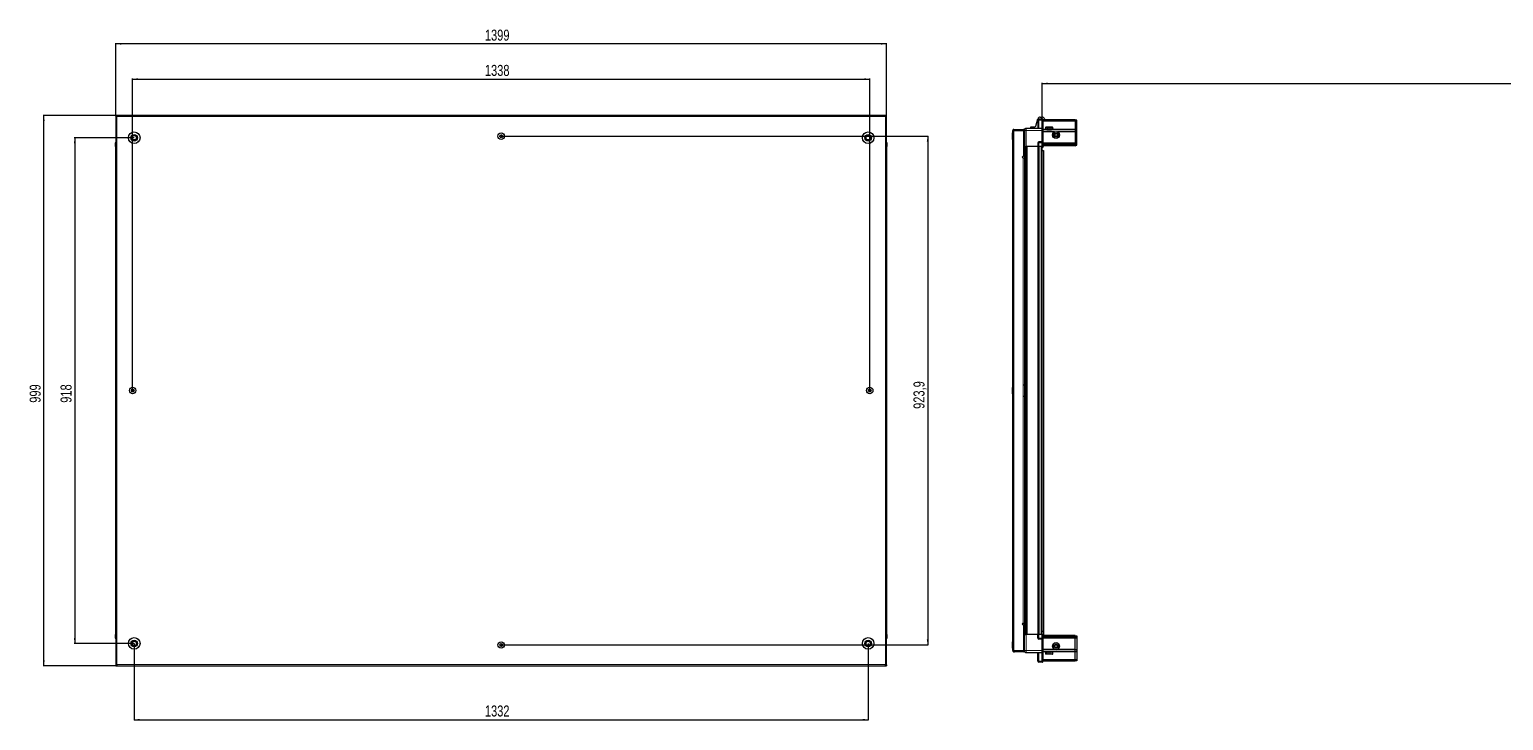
# Model space of a CAD drawing. Header units: millimetres. Extents: x 1219 to 6844, y -1844 to 1862.
# Drawn here: x 1219 to 3894, y 577 to 1832 of the extents above; entities that cross this region are included whole.
import ezdxf

# ---------------------------------------------------------------- set-up
doc = ezdxf.new("R2010")
doc.units = ezdxf.units.MM
doc.layers.add('FORMAT', color=7, linetype='Continuous')
doc.styles.add('SLDTEXTSTYLE0', font='TXT', dxfattribs={"width": 0.75})
doc.dimstyles.new('SLDDIMSTYLE0', dxfattribs={"dimtxt": 20, "dimasz": 10, "dimexe": 0, "dimexo": 0.0625, "dimgap": 5, "dimtad": 2, "dimdec": 1, "dimrnd": 1e-09, "dimzin": 12, "dimdsep": 46, "dimtxsty": 'SLDTEXTSTYLE0', "dimsah": 1, "dimcen": 0.09, "dimadec": 0, "dimazin": 3, "dimtfac": 1, "dimtofl": 0, "dimtmove": 0, "dimatfit": 3, "dimfxl": 0, "dimfrac": 2, "dimtolj": 1, "dimtzin": 12, "dimarcsym": 0})

# ---------------------------------------------------------------- blocks, each defined once
blk = doc.blocks.new('_D')
at = {"layer": 'FORMAT'}
for p, q in [((1375.1, 1675.8), (1243.7, 1675.8)), ((1244.7, 676.8), (1244.7, 1675.8)), ((1375.1, 676.8), (1243.7, 676.8))]:
    blk.add_line(p, q, dxfattribs=at)
for points in [[(1244.7, 1675.8), (1243.1, 1665.8), (1246.2, 1665.8)], [(1244.7, 676.8), (1246.2, 686.8), (1243.1, 686.8)]]:
    blk.add_solid(points, dxfattribs=at)
at = {"layer": 'FORMAT', "insert": (1218.9, 1154.2), "char_height": 20, "attachment_point": 1, "rotation": 90, "style": 'SLDTEXTSTYLE0'}
blk.add_mtext('999', dxfattribs=at)
blk = doc.blocks.new('_D_1')
at = {"layer": 'FORMAT'}
for p, q in [((1375.2, 1675.8), (1375.2, 1806.8)), ((2774.2, 1805.8), (1375.2, 1805.8)), ((2774.2, 1675.8), (2774.2, 1806.8))]:
    blk.add_line(p, q, dxfattribs=at)
for points in [[(1375.2, 1805.8), (1385.2, 1804.3), (1385.2, 1807.4)], [(2774.2, 1805.8), (2764.2, 1807.4), (2764.2, 1804.3)]]:
    blk.add_solid(points, dxfattribs=at)
at = {"layer": 'FORMAT', "insert": (2045.1, 1831.6), "char_height": 20, "attachment_point": 1, "style": 'SLDTEXTSTYLE0'}
blk.add_mtext('1399', dxfattribs=at)
blk = doc.blocks.new('_D_2')
at = {"layer": 'FORMAT'}
for p, q in [((1408.7, 717.3), (1408.7, 577.8)), ((2740.7, 717.3), (2740.7, 577.8)), ((1408.7, 578.8), (2740.7, 578.8))]:
    blk.add_line(p, q, dxfattribs=at)
for points in [[(1408.7, 578.8), (1418.7, 577.3), (1418.7, 580.4)], [(2740.7, 578.8), (2730.7, 580.4), (2730.7, 577.3)]]:
    blk.add_solid(points, dxfattribs=at)
at = {"layer": 'FORMAT', "insert": (2045.1, 604.6), "char_height": 20, "attachment_point": 1, "style": 'SLDTEXTSTYLE0'}
blk.add_mtext('1332', dxfattribs=at)
blk = doc.blocks.new('_D_3')
at = {"layer": 'FORMAT'}
for p, q in [((1405.7, 1176.3), (1405.7, 1742.8)), ((1405.7, 1741.8), (2743.7, 1741.8)), ((2743.7, 1176.3), (2743.7, 1742.8))]:
    blk.add_line(p, q, dxfattribs=at)
for points in [[(1405.7, 1741.8), (1415.7, 1740.3), (1415.7, 1743.4)], [(2743.7, 1741.8), (2733.7, 1743.4), (2733.7, 1740.3)]]:
    blk.add_solid(points, dxfattribs=at)
at = {"layer": 'FORMAT', "insert": (2045.1, 1767.6), "char_height": 20, "attachment_point": 1, "style": 'SLDTEXTSTYLE0'}
blk.add_mtext('1338', dxfattribs=at)
blk = doc.blocks.new('_D_4')
at = {"layer": 'FORMAT'}
for p, q in [((2074.7, 1638.3), (2849.7, 1638.3)), ((2848.7, 1638.3), (2848.7, 714.5)), ((2074.7, 714.5), (2849.7, 714.5))]:
    blk.add_line(p, q, dxfattribs=at)
for points in [[(2848.7, 1638.3), (2847.1, 1628.3), (2850.2, 1628.3)], [(2848.7, 714.5), (2850.2, 724.5), (2847.1, 724.5)]]:
    blk.add_solid(points, dxfattribs=at)
at = {"layer": 'FORMAT', "insert": (2822.9, 1143.1), "char_height": 20, "attachment_point": 1, "rotation": 90, "style": 'SLDTEXTSTYLE0'}
blk.add_mtext('923,9', dxfattribs=at)
blk = doc.blocks.new('_D_5')
at = {"layer": 'FORMAT'}
for p, q in [((1408.6, 1635.3), (1299.7, 1635.3)), ((1300.7, 1635.3), (1300.7, 717.3)), ((1408.6, 717.3), (1299.7, 717.3))]:
    blk.add_line(p, q, dxfattribs=at)
for points in [[(1300.7, 1635.3), (1299.1, 1625.3), (1302.2, 1625.3)], [(1300.7, 717.3), (1302.2, 727.3), (1299.1, 727.3)]]:
    blk.add_solid(points, dxfattribs=at)
at = {"layer": 'FORMAT', "insert": (1274.9, 1154.2), "char_height": 20, "attachment_point": 1, "rotation": 90, "style": 'SLDTEXTSTYLE0'}
blk.add_mtext('918', dxfattribs=at)
blk = doc.blocks.new('_D_6')
at = {"layer": 'FORMAT'}
for p, q in [((3056.5, 1619.3), (3056.5, 1734.8)), ((3056.5, 1733.8), (5156.5, 1733.8)), ((5156.5, 1619.3), (5156.5, 1734.8))]:
    blk.add_line(p, q, dxfattribs=at)
for points in [[(3056.5, 1733.8), (3066.5, 1732.3), (3066.5, 1735.4)], [(5156.5, 1733.8), (5146.5, 1735.4), (5146.5, 1732.3)]]:
    blk.add_solid(points, dxfattribs=at)
at = {"layer": 'FORMAT', "insert": (4076.9, 1759.6), "char_height": 20, "attachment_point": 1, "style": 'SLDTEXTSTYLE0'}
blk.add_mtext('2100', dxfattribs=at)

msp = doc.modelspace()

# ---------------------------------------------------------------- linework, layer by layer
at = {"color": 7, "linetype": 'Continuous', "lineweight": 25}
for p, q in [((1375.16, 1674.32), (1375.16, 1675.82)), ((1377.26, 1675.82), (1375.16, 1675.82)), ((1375.16, 1674.32), (1377.26, 1674.32)), ((1375.16, 1674.32), (1375.16, 1673.72)), ((1375.16, 1673.72), (1375.16, 678.92)), ((1375.16, 1673.72), (1377.26, 1673.72)), ((1377.26, 1675.82), (1377.26, 1673.72)), ((2772.06, 1675.82), (1377.26, 1675.82)), ((2772.06, 1673.72), (2772.06, 1675.82)), ((2774.16, 1675.82), (2772.06, 1675.82)), ((2772.06, 1674.32), (2774.16, 1674.32)), ((2772.06, 1673.72), (2774.16, 1673.72)), ((2774.16, 1674.32), (2774.16, 1675.82)), ((2774.16, 1673.72), (2774.16, 1674.32)), ((2774.16, 678.92), (2774.16, 1673.72)), ((3044.83, 1656.41), (3048.6, 1669.56)), ((3048.61, 1667.32), (3048.61, 1652.32)), ((3056.61, 1669.32), (3050.61, 1669.32)), ((3052.93, 1672.82), (3056.15, 1672.82)), ((3056.61, 1669.32), (3056.95, 1669.32)), ((3056.61, 1669.32), (3056.61, 1667.32)), ((3056.61, 1652.52), (3056.61, 1667.32)), ((3056.61, 1652.52), (3056.61, 1667.32)), ((3057.81, 1668.82), (3056.95, 1669.32)), ((3057.81, 1667.32), (3057.81, 1668.82)), ((3116.11, 1667.82), (3057.81, 1667.82)), ((3057.81, 1667.32), (3057.81, 1652.52)), ((3116.11, 1665.32), (3057.81, 1665.32)), ((3060.48, 1669.56), (3060.98, 1667.82)), ((3116.11, 1667.82), (3116.11, 1665.32)), ((3119.11, 1667.02), (3116.11, 1667.82)), ((3116.11, 1665.32), (3116.11, 1650.82)), ((3119.11, 1665.17), (3116.11, 1665.32)), ((3119.11, 1665.17), (3119.11, 1667.02)), ((3119.11, 1650.82), (3119.11, 1665.17)), ((3003.11, 1643.96), (3002.81, 1643.96)), ((3002.81, 1632.39), (3002.81, 1643.96)), ((3002.81, 1632.39), (3003.11, 1632.39)), ((3004.61, 1648.47), (3003.11, 1648.47)), ((3003.11, 1647.97), (3003.11, 1648.47)), ((3003.11, 704.67), (3003.11, 1647.97)), ((3005.21, 1649.07), (3005.21, 1650.57)), ((3005.21, 1650.57), (3006.11, 1650.57)), ((3005.21, 1649.07), (3006.11, 1649.07)), ((3005.21, 1648.57), (3022.61, 1648.57)), ((3006.11, 1649.07), (3006.11, 1650.57)), ((3006.11, 1650.57), (3022.61, 1650.57)), ((3006.11, 1649.07), (3022.61, 1649.07)), ((3022.61, 1649.07), (3022.61, 1650.57)), ((3024.11, 1648.57), (3022.61, 1648.57)), ((3022.61, 1648.57), (3022.61, 1601.07)), ((3024.11, 1648.32), (3024.11, 1619.32)), ((3056.61, 1652.32), (3027.61, 1652.32)), ((3035.66, 1652.32), (3035.66, 1655.32)), ((3035.66, 1655.32), (3043.39, 1655.32)), ((3056.61, 1652.32), (3056.61, 1652.52)), ((3056.61, 1652.32), (3057.81, 1652.32)), ((3056.61, 1648.32), (3056.61, 1652.32)), ((3056.61, 1628.02), (3056.61, 1648.32)), ((3057.81, 1652.52), (3057.81, 1652.32)), ((3057.81, 1652.32), (3057.81, 1648.32)), ((3116.11, 1649.82), (3057.81, 1649.82)), ((3057.81, 1648.32), (3057.81, 1628.02)), ((3079.11, 1646.32), (3057.81, 1646.32)), ((3062.61, 1654.22), (3062.61, 1651.82)), ((3062.61, 1651.82), (3062.61, 1651.32)), ((3062.61, 1651.32), (3062.75, 1651.32)), ((3062.94, 1651.82), (3062.75, 1651.82)), ((3062.75, 1651.82), (3062.75, 1651.32)), ((3062.75, 1651.32), (3062.94, 1651.32)), ((3062.94, 1651.82), (3062.94, 1651.32)), ((3062.94, 1651.32), (3063.46, 1651.32)), ((3063.41, 1655.02), (3070.58, 1655.02)), ((3063.86, 1651.82), (3063.46, 1651.82)), ((3063.46, 1651.82), (3063.46, 1651.32)), ((3063.46, 1651.32), (3063.86, 1651.32)), ((3063.86, 1651.82), (3063.86, 1651.32)), ((3063.86, 1651.32), (3064.73, 1651.32)), ((3064.71, 1651.32), (3064.71, 1651.22)), ((3064.71, 1651.22), (3073.51, 1651.22)), ((3065.31, 1651.82), (3064.73, 1651.82)), ((3064.73, 1651.82), (3064.73, 1651.32)), ((3064.73, 1651.32), (3065.31, 1651.32)), ((3065.11, 1650.82), (3065.8, 1650.34)), ((3065.11, 1650.82), (3070.14, 1650.82)), ((3065.8, 1650.34), (3065.11, 1649.86)), ((3065.11, 1649.86), (3065.11, 1649.82)), ((3065.11, 1649.86), (3070.14, 1649.86)), ((3065.31, 1651.82), (3065.31, 1651.32)), ((3065.31, 1651.32), (3066.43, 1651.32)), ((3065.8, 1650.34), (3069.96, 1650.34)), ((3067.12, 1651.82), (3066.43, 1651.82)), ((3066.43, 1651.82), (3066.43, 1651.32)), ((3066.43, 1651.32), (3067.12, 1651.32)), ((3067.12, 1651.82), (3067.12, 1651.32)), ((3067.12, 1651.32), (3068.39, 1651.32)), ((3069.13, 1651.82), (3068.39, 1651.82)), ((3068.39, 1651.82), (3068.39, 1651.32)), ((3068.39, 1651.32), (3068.63, 1651.32)), ((3068.63, 1651.82), (3068.63, 1651.32)), ((3069.12, 1651.82), (3069.12, 1651.32)), ((3069.12, 1651.32), (3069.13, 1651.32)), ((3069.13, 1651.82), (3069.13, 1651.32)), ((3069.13, 1651.32), (3070.43, 1651.32)), ((3069.96, 1650.34), (3072.42, 1650.34)), ((3070.14, 1650.82), (3073.11, 1650.82)), ((3070.14, 1649.86), (3073.11, 1649.86)), ((3071.14, 1651.82), (3070.43, 1651.82)), ((3070.43, 1651.82), (3070.43, 1651.32)), ((3070.48, 1651.82), (3070.48, 1651.32)), ((3070.48, 1651.32), (3071.14, 1651.32)), ((3070.58, 1655.02), (3074.81, 1655.02)), ((3071.14, 1651.82), (3071.14, 1651.32)), ((3071.14, 1651.32), (3072.33, 1651.32)), ((3072.95, 1651.82), (3072.33, 1651.82)), ((3072.33, 1651.82), (3072.33, 1651.32)), ((3072.33, 1651.32), (3072.95, 1651.32)), ((3072.42, 1650.34), (3073.11, 1650.82)), ((3073.11, 1649.86), (3072.42, 1650.34)), ((3072.95, 1651.82), (3072.95, 1651.32)), ((3072.95, 1651.32), (3073.92, 1651.32)), ((3073.11, 1649.82), (3073.11, 1649.86)), ((3073.51, 1651.22), (3073.51, 1651.32)), ((3074.38, 1651.82), (3073.92, 1651.82)), ((3073.92, 1651.82), (3073.92, 1651.32)), ((3073.92, 1651.32), (3074.38, 1651.32)), ((3074.38, 1651.82), (3074.38, 1651.32)), ((3074.38, 1651.32), (3075.03, 1651.32)), ((3075.3, 1651.82), (3075.03, 1651.82)), ((3075.03, 1651.82), (3075.03, 1651.32)), ((3075.03, 1651.32), (3075.3, 1651.32)), ((3075.3, 1651.82), (3075.3, 1651.32)), ((3075.3, 1651.32), (3075.57, 1651.32)), ((3075.61, 1651.82), (3075.57, 1651.82)), ((3075.57, 1651.82), (3075.57, 1651.32)), ((3075.57, 1651.32), (3075.61, 1651.32)), ((3075.61, 1651.82), (3075.61, 1654.22)), ((3075.61, 1651.82), (3075.61, 1651.32)), ((3116.11, 1646.32), (3084.11, 1646.32)), ((3116.11, 1650.82), (3116.11, 1649.82)), ((3116.11, 1649.82), (3116.11, 1646.32)), ((3119.11, 1649.02), (3116.11, 1649.82)), ((3116.11, 1646.32), (3116.11, 1625.82)), ((3116.11, 1646.32), (3119.11, 1645.99)), ((3119.11, 1649.02), (3119.11, 1650.82)), ((3119.11, 1645.99), (3119.11, 1649.02)), ((3119.11, 1625.82), (3119.11, 1645.99)), ((1374.66, 1625.82), (1374.66, 1619.32)), ((1374.66, 1619.32), (1374.66, 1625.82)), ((1374.66, 1619.32), (1374.66, 1619.32)), ((1375.16, 1619.32), (1374.66, 1619.32)), ((1374.81, 1619.32), (1374.81, 733.32)), ((2774.16, 1627.15), (2774.16, 1627.15)), ((2774.16, 1619.32), (2774.66, 1619.32)), ((2774.51, 733.32), (2774.51, 1619.32)), ((2774.66, 1625.82), (2774.66, 1619.32)), ((2774.66, 1619.32), (2774.66, 1625.82)), ((2774.66, 1619.32), (2774.66, 1619.32)), ((2774.66, 1619.32), (2774.66, 1619.32)), ((3022.61, 1622.07), (3024.11, 1622.07)), ((3024.11, 1619.32), (3022.61, 1619.32)), ((3024.76, 733.32), (3024.76, 1619.32)), ((3026.55, 1619.32), (3026.55, 733.32)), ((3026.59, 1619.32), (3026.59, 733.32)), ((3048.61, 1619.32), (3027.61, 1619.32)), ((3048.61, 1625.82), (3048.61, 1619.32)), ((3048.61, 1619.32), (3050.61, 1619.32)), ((3049.26, 733.32), (3049.26, 1619.32)), ((3056.61, 1627.82), (3050.61, 1627.82)), ((3056.61, 1619.32), (3050.61, 1619.32)), ((3056.46, 733.32), (3056.46, 1619.32)), ((3056.46, 1612.32), (3058.96, 1612.32)), ((3056.61, 1627.82), (3056.61, 1628.02)), ((3056.61, 1627.82), (3056.61, 1625.82)), ((3056.61, 1627.82), (3057.81, 1627.82)), ((3056.61, 1619.32), (3056.61, 1625.82)), ((3056.61, 1619.32), (3056.61, 1625.82)), ((3056.61, 1619.32), (3056.95, 1619.32)), ((3056.61, 1619.32), (3056.61, 1619.32)), ((3056.95, 1619.32), (3056.95, 1625.82)), ((3057.81, 1619.32), (3056.95, 1619.32)), ((3056.95, 1619.32), (3056.95, 1619.32)), ((3057.81, 1628.02), (3057.81, 1627.82)), ((3057.81, 1627.15), (3057.81, 1627.82)), ((3057.81, 1627.15), (3057.81, 1619.32)), ((3116.11, 1624.82), (3057.81, 1624.82)), ((3116.11, 1623.82), (3057.81, 1623.82)), ((3116.11, 1622.32), (3057.81, 1622.32)), ((3116.11, 1620.82), (3057.81, 1620.82)), ((3058.96, 1612.32), (3058.96, 738.82)), ((3116.11, 1625.82), (3116.11, 1624.82)), ((3116.11, 1624.82), (3116.11, 1623.82)), ((3116.11, 1624.82), (3119.11, 1624.02)), ((3116.11, 1623.82), (3116.11, 1622.32)), ((3116.11, 1623.82), (3119.11, 1623.28)), ((3116.11, 1622.32), (3119.11, 1622.78)), ((3116.11, 1622.32), (3116.11, 1620.82)), ((3116.11, 1620.82), (3119.11, 1621.63)), ((3119.11, 1624.02), (3119.11, 1625.82)), ((3119.11, 1623.28), (3119.11, 1624.02)), ((3119.11, 1622.78), (3119.11, 1623.28)), ((3119.11, 1621.63), (3119.11, 1622.78)), ((3022.61, 1601.07), (3021.26, 1601.07)), ((3021.26, 1599.07), (3022.01, 1599.07)), ((3022.01, 1599.07), (3024.11, 1599.07)), ((3024.11, 1599.07), (3024.11, 753.57)), ((3003.11, 1182.11), (3002.81, 1182.11)), ((3002.81, 1170.54), (3002.81, 1182.11)), ((3024.61, 1185.82), (3024.61, 1166.82)), ((3002.81, 1170.54), (3003.11, 1170.54)), ((3022.01, 753.57), (3021.26, 753.57)), ((3021.26, 751.57), (3022.61, 751.57)), ((3024.11, 753.57), (3022.01, 753.57)), ((3022.61, 751.57), (3022.61, 704.07)), ((1374.66, 733.32), (1374.66, 733.32)), ((1374.66, 726.82), (1374.66, 733.32)), ((1374.66, 733.32), (1374.66, 733.32)), ((1374.66, 733.32), (1374.66, 726.82)), ((1375.16, 733.32), (1374.66, 733.32)), ((1375.16, 725.5), (1375.16, 725.5)), ((2774.16, 733.32), (2774.66, 733.32)), ((2774.66, 733.32), (2774.66, 733.32)), ((2774.66, 726.82), (2774.66, 733.32)), ((2774.66, 733.32), (2774.66, 726.82)), ((3024.11, 733.32), (3022.61, 733.32)), ((3024.11, 730.57), (3022.61, 730.57)), ((3024.11, 704.32), (3024.11, 733.32)), ((3048.61, 733.32), (3027.61, 733.32)), ((3048.61, 726.82), (3048.61, 733.32)), ((3048.61, 733.32), (3050.61, 733.32)), ((3056.61, 733.32), (3050.61, 733.32)), ((3056.61, 724.82), (3050.61, 724.82)), ((3058.96, 738.82), (3056.46, 738.82)), ((3056.61, 726.82), (3056.61, 733.32)), ((3056.61, 733.32), (3056.95, 733.32)), ((3056.61, 726.82), (3056.61, 724.82)), ((3056.61, 726.82), (3056.61, 724.82)), ((3056.61, 724.82), (3057.81, 724.82)), ((3056.61, 724.62), (3056.61, 724.82)), ((3056.61, 704.32), (3056.61, 724.62)), ((3056.95, 726.82), (3056.95, 733.32)), ((3056.95, 733.32), (3057.81, 733.32)), ((3057.81, 733.32), (3057.81, 725.5)), ((3116.11, 731.82), (3057.81, 731.82)), ((3116.11, 730.32), (3057.81, 730.32)), ((3116.11, 728.82), (3057.81, 728.82)), ((3116.11, 727.82), (3057.81, 727.82)), ((3057.81, 724.82), (3057.81, 725.5)), ((3057.81, 724.82), (3057.81, 724.62)), ((3057.81, 724.62), (3057.81, 704.32)), ((3058.96, 738.82), (3058.96, 731.82)), ((3116.11, 730.32), (3116.11, 731.82)), ((3116.11, 731.82), (3119.11, 731.02)), ((3116.11, 728.82), (3116.11, 730.32)), ((3116.11, 730.32), (3119.11, 729.87)), ((3116.11, 728.82), (3119.11, 729.37)), ((3116.11, 727.82), (3116.11, 728.82)), ((3116.11, 727.82), (3119.11, 728.63)), ((3116.11, 726.82), (3116.11, 727.82)), ((3116.11, 706.32), (3116.11, 726.82)), ((3119.11, 731.02), (3119.11, 729.87)), ((3119.11, 729.87), (3119.11, 729.37)), ((3119.11, 729.37), (3119.11, 728.63)), ((3119.11, 728.63), (3119.11, 726.82)), ((3119.11, 726.82), (3119.11, 706.66)), ((3003.11, 720.26), (3002.81, 720.26)), ((3002.81, 710.58), (3002.81, 720.26)), ((3002.81, 708.69), (3002.81, 710.58)), ((3002.81, 708.69), (3003.11, 708.69)), ((3003.11, 704.17), (3003.11, 704.67)), ((3004.61, 704.17), (3003.11, 704.17)), ((3022.61, 704.07), (3005.21, 704.07)), ((3005.21, 703.57), (3005.21, 702.07)), ((3005.21, 703.57), (3006.11, 703.57)), ((3005.21, 702.07), (3006.11, 702.07)), ((3006.11, 703.57), (3006.11, 702.07)), ((3022.61, 703.57), (3006.11, 703.57)), ((3022.61, 702.07), (3006.11, 702.07)), ((3022.61, 704.07), (3024.11, 704.07)), ((3022.61, 703.57), (3022.61, 702.07)), ((3056.61, 700.32), (3027.61, 700.32)), ((3048.61, 685.32), (3048.61, 700.32)), ((3056.61, 700.32), (3056.61, 704.32)), ((3056.61, 700.32), (3057.81, 700.32)), ((3056.61, 700.12), (3056.61, 700.32)), ((3056.61, 685.32), (3056.61, 700.12)), ((3079.11, 706.32), (3057.81, 706.32)), ((3057.81, 704.32), (3057.81, 700.32)), ((3116.11, 702.82), (3057.81, 702.82)), ((3057.81, 700.32), (3057.81, 700.12)), ((3057.81, 700.12), (3057.81, 685.32)), ((3062.61, 701.32), (3062.61, 698.42)), ((3062.71, 701.32), (3062.61, 701.32)), ((3062.71, 700.82), (3062.71, 701.32)), ((3062.87, 701.32), (3062.71, 701.32)), ((3062.71, 700.82), (3062.87, 700.82)), ((3062.87, 700.82), (3062.87, 701.32)), ((3063.36, 701.32), (3062.87, 701.32)), ((3063.36, 700.82), (3063.36, 701.32)), ((3063.75, 701.32), (3063.36, 701.32)), ((3063.36, 700.82), (3063.75, 700.82)), ((3063.56, 697.62), (3063.41, 697.62)), ((3074.81, 697.62), (3063.56, 697.62)), ((3063.75, 700.82), (3063.75, 701.32)), ((3064.58, 701.32), (3063.75, 701.32)), ((3064.58, 700.82), (3064.58, 701.32)), ((3065.14, 701.32), (3064.58, 701.32)), ((3064.58, 700.82), (3065.14, 700.82)), ((3064.71, 701.42), (3064.71, 701.32)), ((3070.11, 701.42), (3064.71, 701.42)), ((3065.11, 702.82), (3065.11, 702.79)), ((3065.11, 702.79), (3065.8, 702.31)), ((3065.22, 702.79), (3065.11, 702.79)), ((3065.8, 702.31), (3065.11, 701.82)), ((3065.22, 701.82), (3065.11, 701.82)), ((3065.14, 700.82), (3065.14, 701.32)), ((3066.25, 701.32), (3065.14, 701.32)), ((3073.11, 702.79), (3065.22, 702.79)), ((3073.11, 701.82), (3065.22, 701.82)), ((3065.89, 702.31), (3065.8, 702.31)), ((3072.42, 702.31), (3065.89, 702.31)), ((3066.25, 700.82), (3066.25, 701.32)), ((3066.93, 701.32), (3066.25, 701.32)), ((3066.25, 700.82), (3066.93, 700.82)), ((3066.93, 700.82), (3066.93, 701.32)), ((3068.19, 701.32), (3066.93, 701.32)), ((3068.19, 700.82), (3068.19, 701.32)), ((3068.49, 701.32), (3068.19, 701.32)), ((3068.19, 700.82), (3068.93, 700.82)), ((3068.49, 700.82), (3068.49, 701.32)), ((3068.93, 700.82), (3068.93, 701.32)), ((3070.22, 701.32), (3068.93, 701.32)), ((3073.51, 701.42), (3070.11, 701.42)), ((3070.22, 700.82), (3070.22, 701.32)), ((3070.22, 700.82), (3070.94, 700.82)), ((3070.35, 700.82), (3070.35, 701.32)), ((3070.94, 701.32), (3070.35, 701.32)), ((3070.94, 700.82), (3070.94, 701.32)), ((3072.15, 701.32), (3070.94, 701.32)), ((3072.15, 700.82), (3072.15, 701.32)), ((3072.78, 701.32), (3072.15, 701.32)), ((3072.15, 700.82), (3072.78, 700.82)), ((3072.42, 702.31), (3073.11, 702.79)), ((3073.11, 701.82), (3072.42, 702.31)), ((3072.78, 700.82), (3072.78, 701.32)), ((3073.78, 701.32), (3072.78, 701.32)), ((3073.11, 702.79), (3073.11, 702.82)), ((3073.51, 701.32), (3073.51, 701.42)), ((3073.78, 700.82), (3073.78, 701.32)), ((3074.26, 701.32), (3073.78, 701.32)), ((3073.78, 700.82), (3074.26, 700.82)), ((3074.26, 700.82), (3074.26, 701.32)), ((3074.95, 701.32), (3074.26, 701.32)), ((3074.95, 700.82), (3074.95, 701.32)), ((3075.23, 701.32), (3074.95, 701.32)), ((3074.95, 700.82), (3075.23, 700.82)), ((3075.23, 700.82), (3075.23, 701.32)), ((3075.55, 701.32), (3075.23, 701.32)), ((3075.55, 700.82), (3075.55, 701.32)), ((3075.61, 701.32), (3075.55, 701.32)), ((3075.55, 700.82), (3075.61, 700.82)), ((3075.61, 698.42), (3075.61, 701.32)), ((3075.61, 700.82), (3075.61, 701.32)), ((3075.61, 701.32), (3075.61, 701.32)), ((3116.11, 706.32), (3084.11, 706.32)), ((3116.11, 706.32), (3119.11, 706.66)), ((3116.11, 702.82), (3116.11, 706.32)), ((3119.11, 703.63), (3116.11, 702.82)), ((3116.11, 701.82), (3116.11, 702.82)), ((3116.11, 687.32), (3116.11, 701.82)), ((3119.11, 706.66), (3119.11, 703.63)), ((3119.11, 703.63), (3119.11, 701.82)), ((3119.11, 701.82), (3119.11, 687.48)), ((1377.26, 678.92), (1375.16, 678.92)), ((1375.16, 678.92), (1375.16, 678.32)), ((1375.16, 678.32), (1375.16, 676.82)), ((1377.26, 678.32), (1375.16, 678.32)), ((1375.16, 676.82), (1377.26, 676.82)), ((1377.26, 678.92), (1377.26, 676.82)), ((1377.26, 676.82), (2772.06, 676.82)), ((2774.16, 678.92), (2772.06, 678.92)), ((2772.06, 676.82), (2772.06, 678.92)), ((2774.16, 678.32), (2772.06, 678.32)), ((2772.06, 676.82), (2774.16, 676.82)), ((2774.16, 678.32), (2774.16, 678.92)), ((2774.16, 678.32), (2774.16, 676.82)), ((3056.61, 683.32), (3050.61, 683.32)), ((3056.61, 685.32), (3056.61, 683.32)), ((3056.61, 683.32), (3056.95, 683.32)), ((3056.61, 683.32), (3056.61, 683.32)), ((3056.61, 683.32), (3056.95, 683.32)), ((3056.95, 683.32), (3057.81, 683.82)), ((3056.95, 683.32), (3057.81, 683.82)), ((3116.11, 687.32), (3057.81, 687.32)), ((3057.81, 683.82), (3057.81, 685.32)), ((3116.11, 684.82), (3057.81, 684.82)), ((3119.11, 687.48), (3116.11, 687.32)), ((3116.11, 684.82), (3116.11, 687.32)), ((3119.11, 685.63), (3116.11, 684.82)), ((3119.11, 687.48), (3119.11, 685.63))]:
    msp.add_line(p, q, dxfattribs=at)
at = {"color": 8, "linetype": 'Continuous', "lineweight": 18}
for p, q in [((2772.06, 1673.72), (1377.26, 1673.72)), ((1377.26, 1673.72), (1377.26, 678.92)), ((2772.06, 678.92), (2772.06, 1673.72)), ((3050.61, 1667.32), (3048.61, 1667.32)), ((3050.61, 1667.32), (3050.61, 1669.32)), ((3050.61, 1652.32), (3050.61, 1667.32)), ((3056.61, 1667.32), (3050.61, 1667.32)), ((3056.61, 1667.32), (3057.81, 1667.32)), ((3005.21, 1648.57), (3005.21, 704.07)), ((3027.61, 1619.32), (3027.61, 1648.32)), ((3056.61, 1648.32), (3027.61, 1648.32)), ((3056.61, 1652.52), (3057.81, 1652.52)), ((3056.61, 1648.32), (3057.81, 1648.32)), ((3065.11, 1650.82), (3057.81, 1650.82)), ((3062.61, 1654.22), (3070.78, 1654.22)), ((3070.78, 1654.22), (3075.61, 1654.22)), ((3116.11, 1650.82), (3073.11, 1650.82)), ((3119.11, 1650.82), (3116.11, 1650.82)), ((1375.16, 1625.82), (1374.66, 1625.82)), ((2774.16, 1625.82), (2774.66, 1625.82)), ((3024.11, 1599.07), (3024.11, 1619.32)), ((3025.35, 1619.32), (3025.35, 733.32)), ((3027.79, 733.32), (3027.79, 1619.32)), ((3029.21, 1619.32), (3029.21, 733.32)), ((3048.61, 1625.82), (3050.61, 1625.82)), ((3048.61, 733.32), (3048.61, 1619.32)), ((3050.61, 1625.82), (3050.61, 1627.82)), ((3050.61, 1619.32), (3050.61, 1625.82)), ((3056.61, 1625.82), (3050.61, 1625.82)), ((3051.26, 733.32), (3051.26, 1619.32)), ((3054.46, 733.32), (3054.46, 1619.32)), ((3056.61, 1628.02), (3057.81, 1628.02)), ((3056.61, 1625.82), (3056.95, 1625.82)), ((3056.61, 1619.32), (3056.95, 1619.32)), ((3116.11, 1625.82), (3057.81, 1625.82)), ((3116.11, 1625.82), (3119.11, 1625.82)), ((3022.01, 753.57), (3022.01, 1599.07)), ((3024.11, 733.32), (3024.11, 753.57)), ((1375.16, 726.82), (1374.66, 726.82)), ((2774.16, 726.82), (2774.66, 726.82)), ((3027.61, 733.32), (3027.61, 704.32)), ((3048.61, 726.82), (3050.61, 726.82)), ((3050.61, 733.32), (3050.61, 726.82)), ((3050.61, 726.82), (3050.61, 724.82)), ((3056.61, 726.82), (3050.61, 726.82)), ((3056.61, 726.82), (3056.95, 726.82)), ((3057.81, 724.62), (3056.61, 724.62)), ((3116.11, 726.82), (3057.81, 726.82)), ((3116.11, 726.82), (3119.11, 726.82)), ((3056.61, 704.32), (3027.61, 704.32)), ((3050.61, 700.32), (3050.61, 685.32)), ((3056.61, 704.32), (3057.81, 704.32)), ((3057.81, 700.12), (3056.61, 700.12)), ((3065.11, 701.82), (3057.81, 701.82)), ((3062.78, 698.42), (3062.61, 698.42)), ((3075.61, 698.42), (3062.78, 698.42)), ((3116.11, 701.82), (3073.11, 701.82)), ((3119.11, 701.82), (3116.11, 701.82)), ((1377.26, 678.92), (2772.06, 678.92)), ((3050.61, 685.32), (3048.61, 685.32)), ((3050.61, 685.32), (3050.61, 683.32)), ((3056.61, 685.32), (3050.61, 685.32)), ((3056.61, 685.32), (3057.81, 685.32))]:
    msp.add_line(p, q, dxfattribs=at)
at = {"color": 7, "linetype": 'Continuous', "lineweight": 25}
for centre, radius in [((1408.66, 1635.32), 10.5), ((1408.66, 1635.32), 6), ((1408.66, 1635.32), 3.9), ((2074.66, 1638.17), 5.79), ((2074.66, 1638.17), 1.85), ((2740.66, 1635.32), 10.5), ((2740.66, 1635.32), 6), ((2740.66, 1635.32), 3.9), ((3081.61, 1640.32), 6.5), ((3081.61, 1640.32), 3.46), ((1405.81, 1176.32), 5.79), ((1405.81, 1176.32), 1.85), ((2743.51, 1176.32), 5.79), ((2743.51, 1176.32), 1.85), ((1408.66, 717.32), 10.5), ((1408.66, 717.32), 6), ((2740.66, 717.32), 10.5), ((2740.66, 717.32), 6), ((1408.66, 717.32), 3.9), ((2074.66, 714.47), 5.79), ((2074.66, 714.47), 1.85), ((2740.66, 717.32), 3.9), ((3081.61, 712.32), 6.5), ((3081.61, 712.32), 3.46)]:
    msp.add_circle(centre, radius, dxfattribs=at)
at = {"color": 8, "linetype": 'Continuous', "lineweight": 18}
for centre in [(3081.61, 1640.32), (3081.61, 712.32)]:
    msp.add_circle(centre, 5.7, dxfattribs=at)
at = {"color": 7, "linetype": 'Continuous', "lineweight": 25}
for centre, radius, start, end in [((3052.93, 1668.32), 4.5, 90, 164), ((3050.61, 1667.32), 2, 90, 180), ((3054.56, 1667.92), 1.9, 47.4631, 132.5369), ((3056.15, 1668.32), 4.5, 16, 90), ((1408.66, 1635.32), 4.62, 120, 180), ((1408.66, 1635.32), 4.62, 180, 240), ((1408.66, 1635.32), 4.62, 60, 120), ((1408.66, 1635.32), 4.62, 0, 60), ((1408.66, 1635.32), 4.62, 300, 0), ((2740.66, 1635.32), 4.62, 120, 180), ((2740.66, 1635.32), 4.62, 180, 240), ((2740.66, 1635.32), 4.62, 60, 120), ((2740.66, 1635.32), 4.62, 0, 60), ((2740.66, 1635.32), 4.62, 300, 0), ((3005.11, 1648.07), 0.5, 90, 117.52901), ((3022.51, 1648.47), 0.6, 9.59407, 90), ((3022.51, 1648.47), 2.1, 32.2369, 87.2706), ((3043.39, 1656.82), 1.5, 270, 344), ((3063.41, 1654.22), 0.8, 90, 180), ((3064.71, 1650.82), 0.4, 0, 90), ((3073.51, 1650.82), 0.4, 90, 180), ((3074.81, 1654.22), 0.8, 0, 90), ((3081.61, 1640.32), 2.5, 161.00659, 221.00659), ((3081.61, 1640.32), 2.5, 101.00659, 161.00659), ((3081.61, 1640.32), 2.5, 221.00659, 281.00659), ((3081.61, 1640.32), 2.5, 41.00659, 101.00659), ((3081.61, 1640.32), 2.5, 281.00659, 341.00659), ((3081.61, 1640.32), 2.5, 341.00659, 41.00659), ((1376.66, 1625.82), 2, 138.59038, 180), ((1408.66, 1635.32), 4.62, 240, 300), ((2740.66, 1635.32), 4.62, 240, 300), ((2772.66, 1625.82), 2, 33.94202, 41.40962), ((2772.66, 1625.82), 2, 0, 41.40962), ((2772.66, 1625.82), 2, 360, 18.58003), ((3050.61, 1625.82), 2, 90, 180), ((3053.96, 1621.97), 5, 300, 346.70293), ((3021.26, 1600.07), 1, 90, 270), ((3021.61, 1185.82), 3, 0, 33.55731), ((3021.61, 1166.82), 3, 326.44269, 0), ((3021.26, 752.57), 1, 90, 270), ((1376.66, 726.82), 2, 180, 221.39416), ((2772.66, 726.82), 2, 318.57492, 360), ((2772.66, 726.82), 2, 318.59038, 0), ((3050.61, 726.82), 2, 180, 270), ((1408.66, 717.32), 4.62, 120, 180), ((1408.66, 717.32), 4.62, 180, 240), ((1408.66, 717.32), 4.62, 60, 120), ((1408.66, 717.32), 4.62, 240, 300), ((1408.66, 717.32), 4.62, 360, 60), ((1408.66, 717.32), 4.62, 300, 360), ((2740.66, 717.32), 4.62, 120, 180), ((2740.66, 717.32), 4.62, 180, 240), ((2740.66, 717.32), 4.62, 60, 120), ((2740.66, 717.32), 4.62, 240, 300), ((2740.66, 717.32), 4.62, 360, 60), ((2740.66, 717.32), 4.62, 300, 360), ((3005.11, 704.57), 0.5, 243.29122, 270), ((3022.51, 704.17), 0.6, 270, 350.40593), ((3022.51, 704.17), 2.1, 272.7294, 327.8305), ((3063.41, 698.42), 0.8, 180, 270), ((3064.71, 701.82), 0.4, 270, 0), ((3073.51, 701.82), 0.4, 180, 270), ((3074.81, 698.42), 0.8, 270, 360), ((3081.61, 712.32), 2.5, 127.98423, 187.98423), ((3081.61, 712.32), 2.5, 187.98423, 247.98423), ((3081.61, 712.32), 2.5, 67.98423, 127.98423), ((3081.61, 712.32), 2.5, 247.98423, 307.98423), ((3081.61, 712.32), 2.5, 7.98423, 67.98423), ((3081.61, 712.32), 2.5, 307.98423, 7.98423), ((3050.61, 685.32), 2, 180, 270)]:
    msp.add_arc(centre, radius, start, end, dxfattribs=at)
for centre, start_param, end_param in [((3060.41, 1625.82), 2.4188584, 3.1415927), ((3060.41, 726.82), 3.1415927, 3.8643269)]:
    msp.add_ellipse(centre, major_axis=(3.46, 0), ratio=0.5773503, start_param=start_param, end_param=end_param, dxfattribs=at)
for points, knots in [([(1404.04, 1635.32), (1404.37, 1635.9), (1404.93, 1636.88), (1405.76, 1638.3), (1406.17, 1639.01), (1406.35, 1639.32)], [0, 0, 0, 0, 0.4391308, 0.7513783, 1, 1, 1, 1]), ([(1406.35, 1631.32), (1406.02, 1631.9), (1405.45, 1632.88), (1404.63, 1634.3), (1404.22, 1635.01), (1404.04, 1635.32)], [0, 0, 0, 0, 0.4391308, 0.7513783, 1, 1, 1, 1]), ([(1406.35, 1639.32), (1406.55, 1639.32), (1407.25, 1639.32), (1408.56, 1639.32), (1409.95, 1639.32), (1410.7, 1639.32), (1410.97, 1639.32)], [0, 0, 0, 0, 0.1393293, 0.4852696, 0.8163565, 1, 1, 1, 1]), ([(1410.97, 1639.32), (1411.3, 1638.75), (1411.86, 1637.77), (1412.69, 1636.35), (1413.09, 1635.64), (1413.28, 1635.32)], [0, 0, 0, 0, 0.4391308, 0.7513783, 1, 1, 1, 1]), ([(1413.28, 1635.32), (1412.95, 1634.75), (1412.38, 1633.77), (1411.56, 1632.35), (1411.15, 1631.64), (1410.97, 1631.32)], [0, 0, 0, 0, 0.4391308, 0.7513783, 1, 1, 1, 1]), ([(2072.57, 1640.04), (2072.56, 1640.03), (2072.55, 1640), (2072.54, 1639.95), (2072.57, 1639.8), (2072.71, 1639.44), (2072.9, 1638.94), (2072.79, 1638.31), (2072.48, 1637.91), (2072.2, 1637.63), (2072.04, 1637.45), (2072, 1637.36), (2071.99, 1637.32), (2072, 1637.29), (2072.02, 1637.26), (2072.08, 1637.22), (2072.33, 1637.15), (2072.81, 1637.09), (2073.47, 1636.85), (2073.79, 1636.21), (2073.9, 1635.75), (2074, 1635.5), (2074.05, 1635.45), (2074.08, 1635.43), (2074.11, 1635.43), (2074.14, 1635.44), (2074.18, 1635.46), (2074.24, 1635.51), (2074.4, 1635.68), (2074.64, 1635.98), (2075, 1636.34), (2075.61, 1636.51), (2076.14, 1636.38), (2076.52, 1636.28), (2076.67, 1636.27), (2076.72, 1636.29), (2076.75, 1636.31), (2076.77, 1636.34), (2076.77, 1636.4), (2076.74, 1636.54), (2076.61, 1636.9), (2076.42, 1637.41), (2076.52, 1638.04), (2076.84, 1638.44), (2077.11, 1638.72), (2077.27, 1638.9), (2077.31, 1638.98), (2077.32, 1639.03), (2077.31, 1639.06), (2077.3, 1639.08), (2077.24, 1639.13), (2076.98, 1639.2), (2076.51, 1639.25), (2075.84, 1639.5), (2075.52, 1640.13), (2075.41, 1640.6), (2075.31, 1640.85), (2075.27, 1640.9), (2075.24, 1640.91), (2075.21, 1640.92), (2075.17, 1640.91), (2075.13, 1640.89), (2075.07, 1640.84), (2074.92, 1640.67), (2074.68, 1640.37), (2074.31, 1640.01), (2073.7, 1639.84), (2073.18, 1639.97), (2072.8, 1640.06), (2072.65, 1640.07), (2072.59, 1640.06), (2072.58, 1640.04), (2072.57, 1640.04)], [0, 0, 0, 0, 0.0020087, 0.00442, 0.0093647, 0.0255282, 0.0677053, 0.0957862, 0.1246456, 0.1503415, 0.1605194, 0.1633943, 0.1656965, 0.1672448, 0.1688741, 0.1707699, 0.1786058, 0.2119941, 0.2499945, 0.2879948, 0.3213831, 0.329219, 0.3311148, 0.3327441, 0.3342924, 0.3362166, 0.3385353, 0.3413178, 0.349662, 0.3753578, 0.4042173, 0.4322982, 0.4744753, 0.4906388, 0.4966691, 0.49844, 0.5, 0.5020087, 0.50442, 0.5093647, 0.5255282, 0.5677053, 0.5957862, 0.6246456, 0.6503415, 0.6605194, 0.6633943, 0.6656965, 0.6672448, 0.6688741, 0.6707699, 0.6786058, 0.7119941, 0.7499945, 0.7879948, 0.8213831, 0.829219, 0.8311148, 0.8327441, 0.8342924, 0.8362166, 0.8385353, 0.8413178, 0.849662, 0.8753578, 0.9042173, 0.9322982, 0.9744753, 0.9906388, 0.9966691, 0.99844, 1, 1, 1, 1]), ([(2736.04, 1635.32), (2736.37, 1635.9), (2736.93, 1636.88), (2737.76, 1638.3), (2738.17, 1639.01), (2738.35, 1639.32)], [0, 0, 0, 0, 0.4391308, 0.7513783, 1, 1, 1, 1]), ([(2738.35, 1631.32), (2738.02, 1631.9), (2737.45, 1632.88), (2736.63, 1634.3), (2736.22, 1635.01), (2736.04, 1635.32)], [0, 0, 0, 0, 0.4391308, 0.7513783, 1, 1, 1, 1]), ([(2738.35, 1639.32), (2738.55, 1639.32), (2739.25, 1639.32), (2740.56, 1639.32), (2741.95, 1639.32), (2742.7, 1639.32), (2742.97, 1639.32)], [0, 0, 0, 0, 0.1393293, 0.4852696, 0.8163565, 1, 1, 1, 1]), ([(2742.97, 1639.32), (2743.3, 1638.75), (2743.86, 1637.77), (2744.69, 1636.35), (2745.09, 1635.64), (2745.28, 1635.32)], [0, 0, 0, 0, 0.4391308, 0.7513783, 1, 1, 1, 1]), ([(2745.28, 1635.32), (2744.95, 1634.75), (2744.38, 1633.77), (2743.56, 1632.35), (2743.15, 1631.64), (2742.97, 1631.32)], [0, 0, 0, 0, 0.4391308, 0.7513783, 1, 1, 1, 1]), ([(3005.21, 1650.57), (3004.96, 1650.55), (3004.46, 1650.49), (3003.82, 1650.1), (3003.36, 1649.54), (3003.14, 1648.96), (3003.12, 1648.6), (3003.11, 1648.47)], [0, 0, 0, 0, 0.2302553, 0.4485219, 0.6667858, 0.8850496, 1, 1, 1, 1]), ([(3003.11, 1647.97), (3003.14, 1648.02), (3003.19, 1648.11), (3003.58, 1648.24), (3004.14, 1648.37), (3004.72, 1648.48), (3005.09, 1648.55), (3005.21, 1648.57)], [0, 0, 0, 0, 0.2302553, 0.4485219, 0.6667858, 0.8850496, 1, 1, 1, 1]), ([(3027.61, 1652.32), (3027.17, 1652.28), (3026.49, 1652.2), (3025.68, 1651.77), (3025.12, 1651.32), (3024.67, 1650.76), (3024.23, 1649.94), (3024.16, 1649.26), (3024.11, 1648.82)], [0, 0, 0, 0, 0.2394568, 0.3683607, 0.5, 0.6316393, 0.7605432, 1, 1, 1, 1]), ([(3024.11, 1648.82), (3024.11, 1648.82), (3024.11, 1648.8), (3024.11, 1648.69), (3024.11, 1648.52), (3024.11, 1648.39), (3024.11, 1648.32)], [0, 0, 0, 0, 0.2493943, 0.5003335, 0.7501667, 1, 1, 1, 1]), ([(3078.78, 1639.77), (3078.95, 1640.26), (3079.26, 1641.17), (3079.57, 1642.08), (3079.72, 1642.5)], [0, 0, 0, 0, 0.5346859, 1, 1, 1, 1]), ([(3080.67, 1637.59), (3080.45, 1637.85), (3079.91, 1638.48), (3079.25, 1639.23), (3078.86, 1639.68), (3078.78, 1639.77)], [0, 0, 0, 0, 0.3629006, 0.8668753, 1, 1, 1, 1]), ([(3079.72, 1642.5), (3080.22, 1642.6), (3081.17, 1642.78), (3082.11, 1642.97), (3082.55, 1643.05)], [0, 0, 0, 0, 0.5346859, 1, 1, 1, 1]), ([(3083.51, 1638.14), (3083, 1638.05), (3082.05, 1637.86), (3081.11, 1637.68), (3080.67, 1637.59)], [0, 0, 0, 0, 0.5346859, 1, 1, 1, 1]), ([(3082.55, 1643.05), (3082.63, 1642.96), (3083.03, 1642.51), (3083.68, 1641.76), (3084.22, 1641.13), (3084.44, 1640.87)], [0, 0, 0, 0, 0.1331247, 0.6370994, 1, 1, 1, 1]), ([(3084.44, 1640.87), (3084.28, 1640.39), (3083.96, 1639.47), (3083.65, 1638.57), (3083.51, 1638.14)], [0, 0, 0, 0, 0.5346859, 1, 1, 1, 1]), ([(1410.97, 1631.32), (1410.7, 1631.32), (1409.95, 1631.32), (1408.56, 1631.32), (1407.25, 1631.32), (1406.55, 1631.32), (1406.35, 1631.32)], [0, 0, 0, 0, 0.1836435, 0.5147304, 0.8606707, 1, 1, 1, 1]), ([(2742.97, 1631.32), (2742.7, 1631.32), (2741.95, 1631.32), (2740.56, 1631.32), (2739.25, 1631.32), (2738.55, 1631.32), (2738.35, 1631.32)], [0, 0, 0, 0, 0.1836435, 0.5147304, 0.8606707, 1, 1, 1, 1]), ([(3024.11, 1619.32), (3024.15, 1619.32), (3024.23, 1619.32), (3024.83, 1619.32), (3025.72, 1619.32), (3026.7, 1619.32), (3027.35, 1619.32), (3027.61, 1619.32)], [0, 0, 0, 0, 0.2146939, 0.4293877, 0.6440816, 0.8587754, 1, 1, 1, 1]), ([(1404.24, 1174.01), (1404.25, 1174), (1404.27, 1173.99), (1404.33, 1173.99), (1404.47, 1174.04), (1404.81, 1174.22), (1405.29, 1174.48), (1405.92, 1174.46), (1406.36, 1174.2), (1406.68, 1173.96), (1406.88, 1173.83), (1406.96, 1173.8), (1407.01, 1173.79), (1407.04, 1173.81), (1407.06, 1173.83), (1407.09, 1173.89), (1407.13, 1174.16), (1407.12, 1174.63), (1407.28, 1175.33), (1407.86, 1175.73), (1408.31, 1175.9), (1408.54, 1176.03), (1408.59, 1176.08), (1408.6, 1176.11), (1408.6, 1176.14), (1408.59, 1176.18), (1408.56, 1176.21), (1408.5, 1176.27), (1408.32, 1176.4), (1407.99, 1176.59), (1407.58, 1176.91), (1407.33, 1177.49), (1407.39, 1178.03), (1407.43, 1178.42), (1407.42, 1178.57), (1407.4, 1178.62), (1407.38, 1178.65), (1407.34, 1178.66), (1407.28, 1178.65), (1407.15, 1178.61), (1406.81, 1178.43), (1406.33, 1178.17), (1405.7, 1178.19), (1405.25, 1178.45), (1404.94, 1178.69), (1404.74, 1178.82), (1404.65, 1178.85), (1404.61, 1178.85), (1404.58, 1178.84), (1404.55, 1178.82), (1404.52, 1178.76), (1404.48, 1178.49), (1404.49, 1178.01), (1404.34, 1177.32), (1403.75, 1176.92), (1403.31, 1176.75), (1403.07, 1176.62), (1403.03, 1176.56), (1403.01, 1176.54), (1403.01, 1176.5), (1403.03, 1176.47), (1403.05, 1176.44), (1403.11, 1176.38), (1403.3, 1176.25), (1403.63, 1176.05), (1404.03, 1175.74), (1404.29, 1175.15), (1404.22, 1174.62), (1404.18, 1174.23), (1404.19, 1174.08), (1404.21, 1174.03), (1404.23, 1174.01), (1404.24, 1174.01)], [0, 0, 0, 0, 0.0020087, 0.00442, 0.0093647, 0.0255282, 0.0677053, 0.0957862, 0.1246456, 0.1503415, 0.1605194, 0.1633943, 0.1656965, 0.1672448, 0.1688741, 0.1707699, 0.1786058, 0.2119941, 0.2499945, 0.2879948, 0.3213831, 0.329219, 0.3311148, 0.3327441, 0.3342924, 0.3362166, 0.3385353, 0.3413178, 0.349662, 0.3753578, 0.4042173, 0.4322982, 0.4744753, 0.4906388, 0.4966691, 0.49844, 0.5, 0.5020087, 0.50442, 0.5093647, 0.5255282, 0.5677053, 0.5957862, 0.6246456, 0.6503415, 0.6605194, 0.6633943, 0.6656965, 0.6672448, 0.6688741, 0.6707699, 0.6786058, 0.7119941, 0.7499945, 0.7879948, 0.8213831, 0.829219, 0.8311148, 0.8327441, 0.8342924, 0.8362166, 0.8385353, 0.8413178, 0.849662, 0.8753578, 0.9042173, 0.9322982, 0.9744753, 0.9906388, 0.9966691, 0.99844, 1, 1, 1, 1]), ([(2744, 1179.08), (2743.99, 1179.08), (2743.96, 1179.08), (2743.91, 1179.05), (2743.8, 1178.96), (2743.57, 1178.65), (2743.23, 1178.22), (2742.65, 1177.98), (2742.13, 1178.04), (2741.75, 1178.13), (2741.52, 1178.17), (2741.42, 1178.16), (2741.38, 1178.15), (2741.36, 1178.12), (2741.35, 1178.09), (2741.34, 1178.02), (2741.42, 1177.76), (2741.62, 1177.33), (2741.76, 1176.64), (2741.39, 1176.03), (2741.05, 1175.7), (2740.89, 1175.48), (2740.87, 1175.41), (2740.87, 1175.38), (2740.88, 1175.35), (2740.91, 1175.33), (2740.95, 1175.31), (2741.02, 1175.28), (2741.25, 1175.24), (2741.63, 1175.19), (2742.13, 1175.06), (2742.59, 1174.64), (2742.75, 1174.12), (2742.87, 1173.75), (2742.94, 1173.62), (2742.99, 1173.58), (2743.02, 1173.56), (2743.05, 1173.57), (2743.11, 1173.59), (2743.21, 1173.69), (2743.45, 1174), (2743.78, 1174.43), (2744.37, 1174.66), (2744.88, 1174.61), (2745.26, 1174.52), (2745.5, 1174.48), (2745.59, 1174.49), (2745.63, 1174.5), (2745.66, 1174.53), (2745.67, 1174.56), (2745.67, 1174.62), (2745.6, 1174.88), (2745.4, 1175.31), (2745.26, 1176.01), (2745.63, 1176.62), (2745.97, 1176.95), (2746.13, 1177.17), (2746.15, 1177.23), (2746.15, 1177.27), (2746.13, 1177.29), (2746.11, 1177.32), (2746.07, 1177.34), (2745.99, 1177.37), (2745.77, 1177.41), (2745.39, 1177.46), (2744.89, 1177.58), (2744.42, 1178.01), (2744.26, 1178.53), (2744.14, 1178.9), (2744.07, 1179.03), (2744.03, 1179.07), (2744.01, 1179.08), (2744, 1179.08)], [0, 0, 0, 0, 0.0020087, 0.00442, 0.0093647, 0.0255282, 0.0677053, 0.0957862, 0.1246456, 0.1503415, 0.1605194, 0.1633943, 0.1656965, 0.1672448, 0.1688741, 0.1707699, 0.1786058, 0.2119941, 0.2499945, 0.2879948, 0.3213831, 0.329219, 0.3311148, 0.3327441, 0.3342924, 0.3362166, 0.3385353, 0.3413178, 0.349662, 0.3753578, 0.4042173, 0.4322982, 0.4744753, 0.4906388, 0.4966691, 0.49844, 0.5, 0.5020087, 0.50442, 0.5093647, 0.5255282, 0.5677053, 0.5957862, 0.6246456, 0.6503415, 0.6605194, 0.6633943, 0.6656965, 0.6672448, 0.6688741, 0.6707699, 0.6786058, 0.7119941, 0.7499945, 0.7879948, 0.8213831, 0.829219, 0.8311148, 0.8327441, 0.8342924, 0.8362166, 0.8385353, 0.8413178, 0.849662, 0.8753578, 0.9042173, 0.9322982, 0.9744753, 0.9906388, 0.9966691, 0.99844, 1, 1, 1, 1]), ([(3024.11, 733.32), (3024.15, 733.32), (3024.23, 733.32), (3024.83, 733.32), (3025.72, 733.32), (3026.7, 733.32), (3027.35, 733.32), (3027.61, 733.32)], [0, 0, 0, 0, 0.21469386, 0.42938772, 0.64408158, 0.85877544, 1, 1, 1, 1]), ([(1404.04, 717.32), (1404.37, 717.9), (1404.93, 718.88), (1405.76, 720.3), (1406.17, 721.01), (1406.35, 721.32)], [0, 0, 0, 0, 0.4391308, 0.7513783, 1, 1, 1, 1]), ([(1406.35, 713.32), (1406.02, 713.9), (1405.45, 714.88), (1404.63, 716.3), (1404.22, 717.01), (1404.04, 717.32)], [0, 0, 0, 0, 0.4391308, 0.7513783, 1, 1, 1, 1]), ([(1406.35, 721.32), (1406.55, 721.32), (1407.25, 721.32), (1408.56, 721.32), (1409.95, 721.32), (1410.7, 721.32), (1410.97, 721.32)], [0, 0, 0, 0, 0.1393293, 0.4852696, 0.8163565, 1, 1, 1, 1]), ([(1410.97, 713.32), (1410.7, 713.32), (1409.95, 713.32), (1408.56, 713.32), (1407.25, 713.32), (1406.55, 713.32), (1406.35, 713.32)], [0, 0, 0, 0, 0.1836435, 0.5147304, 0.8606707, 1, 1, 1, 1]), ([(1410.97, 721.32), (1411.3, 720.75), (1411.86, 719.77), (1412.69, 718.35), (1413.09, 717.64), (1413.28, 717.32)], [0, 0, 0, 0, 0.4391308, 0.7513783, 1, 1, 1, 1]), ([(1413.28, 717.32), (1412.95, 716.75), (1412.38, 715.77), (1411.56, 714.35), (1411.15, 713.64), (1410.97, 713.32)], [0, 0, 0, 0, 0.4391308, 0.7513783, 1, 1, 1, 1]), ([(2077.38, 713.83), (2077.38, 713.84), (2077.39, 713.87), (2077.36, 713.92), (2077.27, 714.04), (2076.98, 714.29), (2076.57, 714.64), (2076.36, 715.24), (2076.45, 715.75), (2076.56, 716.13), (2076.61, 716.36), (2076.61, 716.45), (2076.59, 716.49), (2076.57, 716.52), (2076.54, 716.53), (2076.47, 716.54), (2076.21, 716.48), (2075.77, 716.3), (2075.06, 716.2), (2074.48, 716.61), (2074.17, 716.96), (2073.96, 717.13), (2073.89, 717.16), (2073.86, 717.16), (2073.83, 717.15), (2073.8, 717.12), (2073.78, 717.09), (2073.75, 717.01), (2073.7, 716.79), (2073.63, 716.41), (2073.48, 715.92), (2073.02, 715.48), (2072.5, 715.35), (2072.12, 715.25), (2071.98, 715.19), (2071.94, 715.14), (2071.93, 715.11), (2071.93, 715.08), (2071.95, 715.02), (2072.05, 714.91), (2072.34, 714.66), (2072.75, 714.3), (2072.95, 713.71), (2072.87, 713.2), (2072.76, 712.82), (2072.71, 712.59), (2072.71, 712.49), (2072.72, 712.45), (2072.74, 712.43), (2072.77, 712.41), (2072.84, 712.41), (2073.1, 712.47), (2073.55, 712.64), (2074.25, 712.74), (2074.83, 712.34), (2075.15, 711.98), (2075.36, 711.81), (2075.42, 711.79), (2075.45, 711.79), (2075.48, 711.8), (2075.51, 711.82), (2075.53, 711.86), (2075.56, 711.94), (2075.62, 712.16), (2075.69, 712.53), (2075.84, 713.03), (2076.29, 713.47), (2076.82, 713.6), (2077.2, 713.7), (2077.33, 713.76), (2077.37, 713.8), (2077.38, 713.82), (2077.38, 713.83)], [0, 0, 0, 0, 0.00200873, 0.00442003, 0.00936469, 0.02552819, 0.06770529, 0.09578618, 0.12464563, 0.1503415, 0.16051935, 0.16339425, 0.16569651, 0.16724481, 0.16887414, 0.1707699, 0.17860577, 0.21199411, 0.24999446, 0.2879948, 0.32138314, 0.32921901, 0.33111477, 0.3327441, 0.3342924, 0.33621663, 0.33853534, 0.3413178, 0.34966197, 0.37535784, 0.40421729, 0.43229818, 0.47447528, 0.49063878, 0.4966691, 0.49844005, 0.5, 0.50200873, 0.50442003, 0.50936469, 0.52552819, 0.56770529, 0.59578618, 0.62464563, 0.6503415, 0.66051935, 0.66339425, 0.66569651, 0.66724481, 0.66887414, 0.6707699, 0.67860577, 0.71199411, 0.74999446, 0.7879948, 0.82138314, 0.82921901, 0.83111477, 0.8327441, 0.8342924, 0.83621663, 0.83853534, 0.8413178, 0.84966197, 0.87535784, 0.90421729, 0.93229818, 0.97447528, 0.99063878, 0.9966691, 0.99844005, 1, 1, 1, 1]), ([(2736.04, 717.32), (2736.37, 717.9), (2736.93, 718.88), (2737.76, 720.3), (2738.17, 721.01), (2738.35, 721.32)], [0, 0, 0, 0, 0.4391308, 0.7513783, 1, 1, 1, 1]), ([(2738.35, 713.32), (2738.02, 713.9), (2737.45, 714.88), (2736.63, 716.3), (2736.22, 717.01), (2736.04, 717.32)], [0, 0, 0, 0, 0.4391308, 0.7513783, 1, 1, 1, 1]), ([(2738.35, 721.32), (2738.55, 721.32), (2739.25, 721.32), (2740.56, 721.32), (2741.95, 721.32), (2742.7, 721.32), (2742.97, 721.32)], [0, 0, 0, 0, 0.1393293, 0.4852696, 0.8163565, 1, 1, 1, 1]), ([(2742.97, 713.32), (2742.7, 713.32), (2741.95, 713.32), (2740.56, 713.32), (2739.25, 713.32), (2738.55, 713.32), (2738.35, 713.32)], [0, 0, 0, 0, 0.1836435, 0.5147304, 0.8606707, 1, 1, 1, 1]), ([(2742.97, 721.32), (2743.3, 720.75), (2743.86, 719.77), (2744.69, 718.35), (2745.09, 717.64), (2745.28, 717.32)], [0, 0, 0, 0, 0.4391308, 0.7513783, 1, 1, 1, 1]), ([(2745.28, 717.32), (2744.95, 716.75), (2744.38, 715.77), (2743.56, 714.35), (2743.15, 713.64), (2742.97, 713.32)], [0, 0, 0, 0, 0.4391308, 0.7513783, 1, 1, 1, 1]), ([(3005.21, 704.07), (3004.96, 704.12), (3004.46, 704.21), (3003.82, 704.34), (3003.36, 704.47), (3003.14, 704.58), (3003.12, 704.65), (3003.11, 704.67)], [0, 0, 0, 0, 0.2302553, 0.4485219, 0.6667858, 0.8850496, 1, 1, 1, 1]), ([(3003.11, 704.17), (3003.14, 703.92), (3003.19, 703.43), (3003.58, 702.79), (3004.14, 702.32), (3004.72, 702.1), (3005.09, 702.08), (3005.21, 702.07)], [0, 0, 0, 0, 0.23025534, 0.4485219, 0.6667858, 0.88504963, 1, 1, 1, 1]), ([(3024.11, 703.82), (3024.11, 703.83), (3024.11, 703.84), (3024.11, 703.96), (3024.11, 704.13), (3024.11, 704.26), (3024.11, 704.32)], [0, 0, 0, 0, 0.2493943, 0.5003335, 0.7501667, 1, 1, 1, 1]), ([(3027.61, 700.32), (3027.17, 700.37), (3026.49, 700.44), (3025.68, 700.88), (3025.12, 701.33), (3024.67, 701.89), (3024.23, 702.71), (3024.16, 703.38), (3024.11, 703.82)], [0, 0, 0, 0, 0.2394568, 0.3683607, 0.5, 0.6316393, 0.7605432, 1, 1, 1, 1]), ([(3078.93, 713.41), (3079.34, 713.72), (3080.1, 714.32), (3080.86, 714.91), (3081.21, 715.18)], [0, 0, 0, 0, 0.5346859, 1, 1, 1, 1]), ([(3079.34, 710.55), (3079.32, 710.67), (3079.24, 711.26), (3079.1, 712.25), (3078.98, 713.06), (3078.93, 713.41)], [0, 0, 0, 0, 0.1331247, 0.6370994, 1, 1, 1, 1]), ([(3082.01, 709.46), (3081.53, 709.66), (3080.64, 710.02), (3079.75, 710.38), (3079.34, 710.55)], [0, 0, 0, 0, 0.53468586, 1, 1, 1, 1]), ([(3081.21, 715.18), (3081.69, 714.99), (3082.58, 714.63), (3083.47, 714.27), (3083.89, 714.1)], [0, 0, 0, 0, 0.5346859, 1, 1, 1, 1]), ([(3084.29, 711.24), (3083.88, 710.92), (3083.12, 710.33), (3082.36, 709.74), (3082.01, 709.46)], [0, 0, 0, 0, 0.53468586, 1, 1, 1, 1]), ([(3083.89, 714.1), (3083.93, 713.76), (3084.05, 712.94), (3084.19, 711.96), (3084.27, 711.37), (3084.29, 711.24)], [0, 0, 0, 0, 0.3629006, 0.8668753, 1, 1, 1, 1])]:
    msp.add_open_spline(points, degree=3, knots=knots, dxfattribs=at)
for points in [[(3005.21, 1649.07), (3005.13, 1649.06), (3004.98, 1649.05), (3004.78, 1648.91), (3004.64, 1648.71), (3004.62, 1648.55), (3004.61, 1648.47)], [(3004.61, 704.17), (3004.62, 704.09), (3004.64, 703.94), (3004.78, 703.74), (3004.98, 703.6), (3005.13, 703.58), (3005.21, 703.57)]]:
    msp.add_open_spline(points, degree=3, dxfattribs=at)
at = {"color": 8, "linetype": 'Continuous', "lineweight": 18}
for points in [[(3027.61, 1648.32), (3027.17, 1648.32), (3026.49, 1648.32), (3025.68, 1648.32), (3025.12, 1648.32), (3024.67, 1648.32), (3024.23, 1648.32), (3024.16, 1648.32), (3024.11, 1648.32)], [(3027.61, 704.32), (3027.17, 704.32), (3026.49, 704.32), (3025.68, 704.32), (3025.12, 704.32), (3024.67, 704.32), (3024.23, 704.32), (3024.16, 704.32), (3024.11, 704.32)]]:
    msp.add_open_spline(points, degree=3, knots=[0, 0, 0, 0, 0.2394568, 0.3683607, 0.5, 0.6316393, 0.7605432, 1, 1, 1, 1], dxfattribs=at)
for points in [[(3027.61, 1648.32), (3027.61, 1648.85), (3027.61, 1649.9), (3027.61, 1651.22), (3027.61, 1652.14), (3027.61, 1652.26), (3027.61, 1652.32)], [(3027.61, 704.32), (3027.61, 703.8), (3027.61, 702.75), (3027.61, 701.43), (3027.61, 700.5), (3027.61, 700.38), (3027.61, 700.32)]]:
    msp.add_open_spline(points, degree=3, dxfattribs=at)

# ---------------------------------------------------------------- dimensions: what is measured, and where the dimension line sits
at = {"layer": 'FORMAT'}
for base, p1, p2, picture, middle in [((1375.16, 1805.82), (2774.16, 1675.82), (1375.16, 1675.82), '_D_1', (2074.66, 1805.82)), ((2743.66, 1741.82), (1405.66, 1176.32), (2743.66, 1176.32), '_D_3', (2074.66, 1741.82)), ((2740.66, 578.82), (1408.66, 717.32), (2740.66, 717.32), '_D_2', (2074.66, 578.82))]:
    dim = msp.add_linear_dim(base=base, p1=p1, p2=p2, dimstyle='SLDDIMSTYLE0', dxfattribs=at)
    dim.commit()
    dim.dimension.update_dxf_attribs({"geometry": picture, "text_midpoint": middle, "dimtype": 160})
for base, p1, p2, angle, picture, middle in [((5156.46, 1733.82), (3056.46, 1619.32), (5156.46, 1619.32), 0, '_D_6', (4106.46, 1733.82)), ((1244.66, 1675.82), (1375.16, 676.82), (1375.16, 1675.82), 90, '_D', (1244.66, 1176.32)), ((1300.66, 717.32), (1408.66, 1635.32), (1408.66, 717.32), 90, '_D_5', (1300.66, 1176.32)), ((2848.65769824, 714.47343353), (2074.65734134, 1638.32343353), (2074.65734134, 714.47343353), 90, '_D_4', (2848.65769824, 1176.39843353))]:
    dim = msp.add_linear_dim(base=base, p1=p1, p2=p2, angle=angle, dimstyle='SLDDIMSTYLE0', dxfattribs=at)
    dim.commit()
    dim.dimension.update_dxf_attribs({"geometry": picture, "text_midpoint": middle, "dimtype": 160})

doc.saveas('drawing.dxf')
